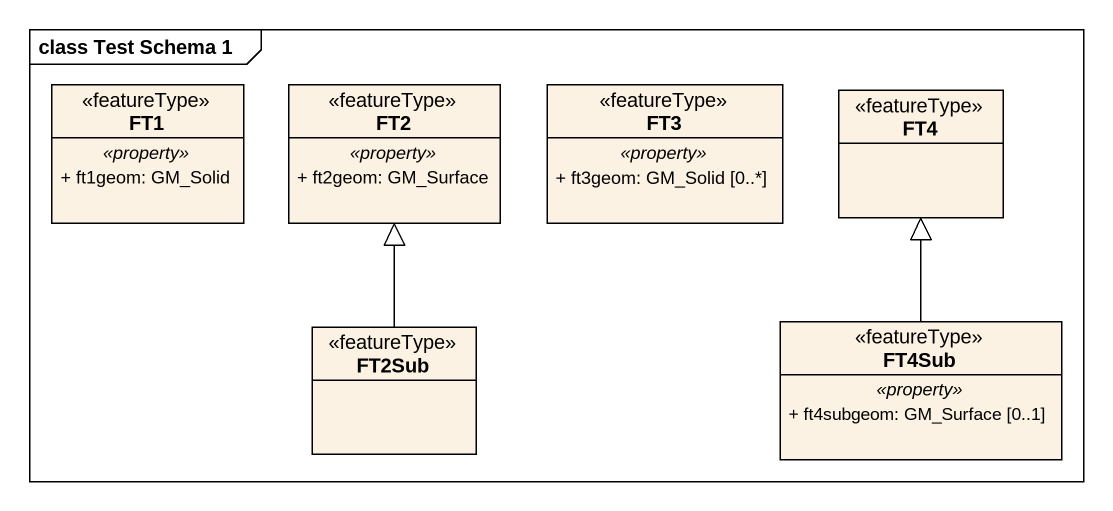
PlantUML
@startuml
mainframe class Test Schema 1
hide circle
hide empty members
skinparam classAttributeIconSize 0
class FT1 <<featureType>> {
  .. <<property>> ..
  + ft1geom: GM_Solid
}
class FT2 <<featureType>> {
  .. <<property>> ..
  + ft2geom: GM_Surface
}
class FT3 <<featureType>> {
  .. <<property>> ..
  + ft3geom: GM_Solid [0..*]
}
class FT4 <<featureType>>
class FT2Sub <<featureType>>
class FT4Sub <<featureType>> {
  .. <<property>> ..
  + ft4subgeom: GM_Surface [0..1]
}
FT2Sub -up-|> FT2
FT4Sub -up-|> FT4
@enduml
